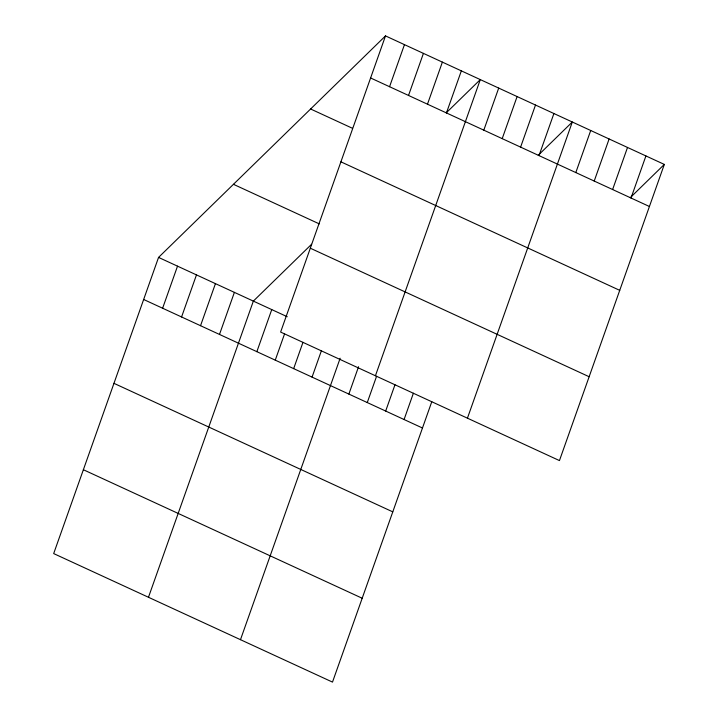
<?xml version="1.0" encoding="UTF-8"?>
<svg xmlns="http://www.w3.org/2000/svg" width="718" height="718" viewBox="0 0 718 718"><rect width="100%" height="100%" fill="white"/><g stroke="black" fill="none" stroke-linecap="round" stroke-linejoin="round"><path stroke-width="1.08" d="M385.503 35.9L280.621 332.066L559.448 460.588L664.321 164.422L385.503 35.9L158.552 257.412L53.679 553.578L332.497 682.1L431.787 401.712M162.618 308.228L177.517 266.154M181.573 316.97L196.472 274.895M200.537 325.703L215.436 283.628M219.493 334.444L234.391 292.37M148.473 597.277L253.355 301.111L311.603 244.255M256.856 351.667L271.754 309.593M275.263 360.149L284.57 333.852M389.56 86.716L404.458 44.642M293.662 368.63L302.978 342.333M408.524 95.458L423.423 53.383M312.061 377.112L321.377 350.815M427.479 104.191L442.378 62.116M240.485 639.684L340.152 358.246M446.443 112.932L461.342 70.858M348.867 394.083L358.551 366.727M375.424 375.765L480.297 79.599L446.255 112.825M367.266 402.565L376.582 376.268M483.806 130.155L498.705 88.081M385.674 411.046L394.981 384.749M502.205 138.637L517.104 96.562M404.072 419.527L413.389 393.231M520.604 147.118L535.502 105.043M539.012 155.6L553.91 113.525M467.436 418.172L572.309 122.006L538.267 155.241M575.809 172.571L590.717 130.496M594.217 181.053L609.115 138.978M612.616 189.534L627.514 147.459M631.023 198.015L645.922 155.941M630.278 197.647L664.321 164.422M370.605 77.975L649.422 206.497M310.607 109.001L352.52 128.316M340.906 161.828L619.733 290.35M233.449 184.311L319.268 223.872M310.32 248.213L589.137 376.735M158.552 257.412L287.254 316.737M143.654 299.487L422.48 428.009M113.965 383.34L392.782 511.862M83.369 469.725L362.195 598.247"/></g></svg>
